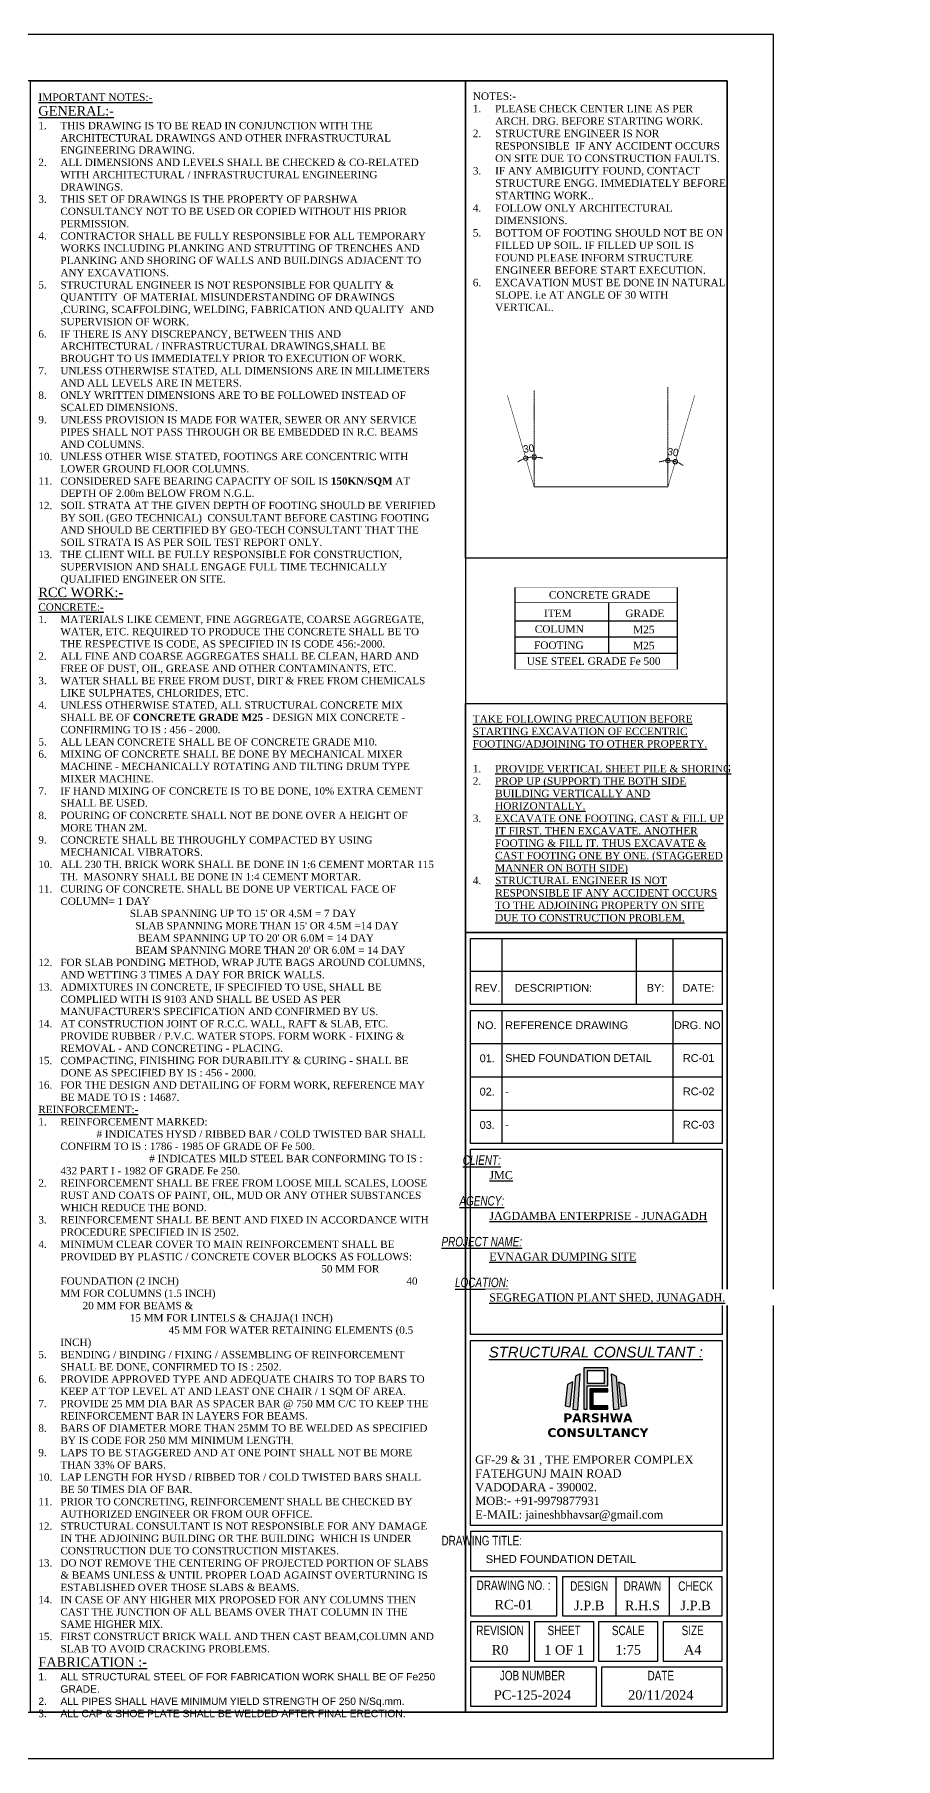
# Model space of a CAD drawing. Header units: millimetres. Extents: x 3470347 to 5996549, y -3470518 to 17149644.
# Drawn here: x 3907837 to 3949317, y 7286864 to 7369903 of the extents above; entities that cross this region are included whole.
import ezdxf

# ---------------------------------------------------------------- set-up
doc = ezdxf.new("R2010")
doc.units = ezdxf.units.MM
doc.header["$MEASUREMENT"] = 0
doc.header["$PDMODE"] = 35
doc.header["$PDSIZE"] = -5
for name, pattern in [('ACAD_ISO03W100', [30, 12, -18]), ('CENTER2', [1.125, 0.75, -0.125, 0.125, -0.125]), ('HIDDEN', [0.375, 0.25, -0.125])]:
    doc.linetypes.add(name, pattern=pattern)
doc.layers.get('0').update_dxf_attribs({"linetype": 'CONTINUOUS', "lineweight": 25})
doc.layers.get('DEFPOINTS').update_dxf_attribs({"linetype": 'CONTINUOUS', "lineweight": 25})
doc.layers.add('Grid', color=44, linetype='CONTINUOUS')
doc.layers.add('STR TEX', color=4, linetype='CONTINUOUS')
doc.layers.add('SHEET', color=7, linetype='CONTINUOUS', lineweight=15)
doc.styles.add('Aerial', font='times.ttf')
doc.styles.add('JAINIL', font='times.ttf')
doc.styles.get("Standard").update_dxf_attribs({"font": ''})
doc.styles.add('TEXT3', font='geniso.shx')
doc.styles.add('TEXT3 0.75NA', font='geniso.shx', dxfattribs={"width": 0.75})
doc.styles.get('Standard').set_extended_font_data('AR CENA')
doc.dimstyles.new('m-1', dxfattribs={"dimscale": 0, "dimtxt": 5, "dimasz": 3, "dimexe": 1.75, "dimexo": 1.75, "dimgap": 0.25, "dimtad": 1, "dimdec": 0, "dimzin": 3, "dimdsep": 46, "dimlunit": 4, "dimtxsty": 'Standard', "dimblk": 'ORIGIN', "dimcen": 3, "dimdle": 1.75, "dimclrd": 4, "dimclre": 7, "dimclrt": 7, "dimadec": 0, "dimazin": 0, "dimtfac": 1, "dimtdec": 0, "dimtofl": 0, "dimtmove": 2, "dimatfit": 3, "dimfxl": 1, "dimfrac": 1, "dimtolj": 1, "dimtzin": 0, "dimlwd": 5, "dimlwe": 5, "dimarcsym": 0})

# ---------------------------------------------------------------- blocks, each defined once
blk = doc.blocks.new('_Origin')
at = {"color": 0, "linetype": 'ByBlock', "lineweight": -2}
blk.add_line((0, 0), (-1, 0), dxfattribs=at)
blk.add_circle((0, 0), 0.5, dxfattribs=at)
blk = doc.blocks.new('*D528')
at = {"color": 4, "linetype": 'CENTER2', "lineweight": 5}
for start, end in [(114.7514, 123.2577), (90, 106.245), (72.9873, 81.4937)]:
    blk.add_arc((21.3, 0.1), 20.2, start, end, dxfattribs=at)
at = {"layer": 'DEFPOINTS', "color": 0}
for p in [(3.5, 61), (21.3, 65.4), (18.9, 20.2), (21.3, 0.1), (21.3, 0.1)]:
    blk.add_point(p, dxfattribs=at)
at = {"color": 4, "lineweight": 5, "xscale": 3, "yscale": 3, "zscale": 3}
for p, rotation in [((15.6, 19.5), 20.49819837398923), ((21.3, 20.3), 175.7468316595615)]:
    blk.add_blockref('_Origin', p, dxfattribs=dict(at, rotation=rotation))
at = {"color": 7, "lineweight": 0, "insert": (17.6, 26), "char_height": 5, "attachment_point": 5, "rotation": 8.1225}
blk.add_mtext('30', dxfattribs=at)
blk = doc.blocks.new('*D529')
at = {"color": 4, "linetype": 'CENTER2', "lineweight": 5}
for start, end in [(99.663, 109.3259), (73.755, 90), (54.4291, 64.092)]:
    blk.add_arc((111.5, 0.1), 17.8, start, end, dxfattribs=at)
at = {"layer": 'DEFPOINTS', "color": 0}
for p in [(111.5, 67.3), (129.3, 61), (113.5, 17.8), (111.5, 0.1), (111.5, 0.1)]:
    blk.add_point(p, dxfattribs=at)
at = {"color": 4, "lineweight": 5, "xscale": 3, "yscale": 3, "zscale": 3}
for p, rotation in [((111.5, 17.9), 4.831477968994831), ((116.5, 17.2), 158.9234919974293)]:
    blk.add_blockref('_Origin', p, dxfattribs=dict(at, rotation=rotation))
at = {"color": 7, "lineweight": 0, "insert": (114.9, 23.6), "char_height": 5, "attachment_point": 5, "rotation": 351.8775}
blk.add_mtext('30', dxfattribs=at)
blk = doc.blocks.new('Q')
at = {"linetype": 'Continuous', "ltscale": 0.5}
h = blk.add_hatch(color=152, dxfattribs=at)
h.dxf.hatch_style = 1
h.paths.add_polyline_path([(6.07, 15.37), (5.53, 10.52), (6.67, 10.29), (7.27, 16.02)])
h.paths.add_polyline_path([(18.9, 15.37), (19.44, 10.52), (18.3, 10.29), (17.7, 16.02)])
h = blk.add_hatch(color=10, dxfattribs=at)
h.dxf.hatch_style = 1
h.paths.add_polyline_path([(7.87, 17.31), (7.27, 9.83), (8.41, 9.62), (8.96, 17.82)])
h.paths.add_polyline_path([(17.1, 17.31), (17.7, 9.83), (16.56, 9.62), (16.01, 17.82)])
h = blk.add_hatch(color=152, dxfattribs=at)
h.dxf.hatch_style = 1
h.paths.add_polyline_path([(9.79, 19.18), (9.79, 9.76), (10.5, 9.76), (10.5, 15.05), (15.19, 15.05), (15.19, 19.18)])
h.paths.add_polyline_path([(10.5, 18.5), (10.5, 15.72), (14.45, 15.72), (14.45, 18.5)], flags=16)
h = blk.add_hatch(color=152, dxfattribs=at)
h.dxf.hatch_style = 1
h.paths.add_polyline_path([(11.15, 14.43), (11.15, 9.76), (15.19, 9.76), (15.19, 10.52), (11.87, 10.52), (11.87, 13.69), (15.19, 13.69), (15.19, 14.43)])
at = {"color": 152, "linetype": 'Continuous'}
for points in [[(6.07, 15.37), (5.53, 10.52), (6.67, 10.29), (7.27, 16.02), (6.07, 15.37)], [(9.79, 19.18), (9.79, 9.76), (10.5, 9.76), (10.5, 15.05), (15.19, 15.05), (15.19, 19.18), (9.79, 19.18)], [(10.5, 18.5), (10.5, 15.72), (14.45, 15.72), (14.45, 18.5), (10.5, 18.5)], [(18.9, 15.37), (19.44, 10.52), (18.3, 10.29), (17.7, 16.02), (18.9, 15.37)], [(11.15, 14.43), (11.15, 9.76), (15.19, 9.76), (15.19, 10.52), (11.87, 10.52), (11.87, 13.69), (15.19, 13.69), (15.19, 14.43), (11.15, 14.43)]]:
    blk.add_lwpolyline(points, dxfattribs=at)
at = {"color": 10, "linetype": 'Continuous'}
for points in [[(7.87, 17.31), (7.27, 9.83), (8.41, 9.62), (8.96, 17.82), (7.87, 17.31)], [(17.1, 17.31), (17.7, 9.83), (16.56, 9.62), (16.01, 17.82), (17.1, 17.31)]]:
    blk.add_lwpolyline(points, dxfattribs=at)
at = {"linetype": 'Continuous', "insert": (1.32, 8.82), "char_height": 2, "attachment_point": 1}
blk.add_mtext_dynamic_manual_height_columns('\\pxqc;{\\fVerdana|b1|i0|c0|p34;\\C152;PARSHWA\\PCONSULTANCY }', width=23.282, gutter_width=1, heights=[6.3], dxfattribs=at)
blk = doc.blocks.new('Z$W@#24862')
at = {"linetype": 'HIDDEN', "lineweight": 0, "ltscale": 0.5}
for p, q in [((21.3, 65.4), (21.3, 0.1)), ((111.5, 0.1), (111.5, 67.3))]:
    blk.add_line(p, q, dxfattribs=at)
at = {"linetype": 'Continuous', "lineweight": 0}
blk.add_line((21.3, 0.1), (111.5, 0.1), dxfattribs=at)
for points in [[(21.3, 0.1, 0.338, 0.338, 0), (3.2, 62, 0.338, 0.338, 0)], [(111.5, 0.1, 0.338, 0.338, 0), (129.6, 62, 0.338, 0.338, 0)]]:
    blk.add_lwpolyline(points, format="xyseb", dxfattribs=at)
at = {"linetype": 'CENTER2', "lineweight": 0}
for base, line1, line2, picture, middle in [((18.9, 20.2), ((21.3, 0.1), (3.5, 61)), ((21.3, 65.4), (21.3, 0.1)), '*D528', (17.6, 26)), ((113.5, 17.8), ((111.5, 0.1), (111.5, 67.3)), ((111.5, 0.1), (129.3, 61)), '*D529', (114.9, 23.6))]:
    dim = blk.add_angular_dim_2l(base=base, line1=line1, line2=line2, text='30', dimstyle='m-1', override={"dimscale": 1, "dimfrac": 0}, dxfattribs=at)
    dim.commit()
    dim.dimension.update_dxf_attribs({"geometry": picture, "text_midpoint": middle})

msp = doc.modelspace()

# ---------------------------------------------------------------- linework, layer by layer
at = {"lineweight": 25}
for p, q in [((3930350.54, 7326365.46, 0), (3930350.54, 7323178.41, 0)), ((3936822.93, 7326365.46, 0), (3936822.93, 7323178.41, 0)), ((3938593.09, 7326365.46, 0), (3938593.09, 7323178.41, 0)), ((3928843.6, 7324783.86, 0), (3940967.9, 7324783.86, 0)), ((3930350.54, 7322891.77, 0), (3930350.54, 7316493.81, 0)), ((3938593.09, 7322891.77, 0), (3938593.09, 7316493.81, 0)), ((3928843.6, 7321310.18, 0), (3940967.9, 7321310.18, 0)), ((3928843.6, 7319704.72, 0), (3940967.9, 7319704.72, 0)), ((3928843.6, 7318099.27, 0), (3940967.9, 7318099.27, 0)), ((3935842.93, 7295621.28, 0), (3935842.93, 7293732.97, 0)), ((3938405.41, 7295621.28, 0), (3938405.41, 7293732.97, 0))]:
    msp.add_line(p, q, dxfattribs=at)
at = {"color": 192, "lineweight": 25, "elevation": 0}
msp.add_lwpolyline([(3826002.11, 7286863.65), (3943443.92, 7286863.65), (3943443.92, 7369903.4), (3826002.11, 7369903.4)], close=True, dxfattribs=at)
at = {"lineweight": 25, "elevation": 0}
for points in [[(3928604.57, 7289096.44), (3907648.89, 7289096.44), (3907648.89, 7367670.6), (3928604.57, 7367670.6)], [(3941206.93, 7344678.49), (3928604.57, 7344678.49), (3928604.57, 7367670.6), (3941206.93, 7367670.6)], [(3928604.57, 7337674.57), (3941206.93, 7337674.57), (3941206.93, 7344678.49), (3928604.57, 7344678.49)], [(3941206.93, 7326652.1), (3928604.57, 7326652.1), (3928604.57, 7337674.57), (3941206.93, 7337674.57)], [(3928604.57, 7326652.1), (3941206.93, 7326652.1), (3941206.93, 7289096.44), (3928604.57, 7289096.44)], [(3928843.6, 7326365.46), (3940967.9, 7326365.46), (3940967.9, 7323178.41), (3928843.6, 7323178.41)], [(3928843.6, 7322891.77), (3940967.9, 7322891.77), (3940967.9, 7316493.81), (3928843.6, 7316493.81)], [(3940967.9, 7307288.34), (3928843.6, 7307288.34), (3928843.6, 7316207.17), (3940967.9, 7316207.17)], [(3940967.9, 7298082.87), (3928843.6, 7298082.87), (3928843.6, 7307001.7), (3940967.9, 7307001.7)], [(3928843.6, 7295907.92), (3940967.9, 7295907.92), (3940967.9, 7297796.23), (3928843.6, 7297796.23)], [(3928843.6, 7293732.97), (3932993.8, 7293732.97), (3932993.8, 7295621.28), (3928843.6, 7295621.28)], [(3933280.44, 7293732.97), (3940967.9, 7293732.97), (3940967.9, 7295621.28), (3933280.44, 7295621.28)], [(3928843.6, 7291558.03), (3931690.26, 7291558.03), (3931690.26, 7293446.33), (3928843.6, 7293446.33)], [(3931929.29, 7291558.03), (3934775.95, 7291558.03), (3934775.95, 7293446.33), (3931929.29, 7293446.33)], [(3935014.98, 7291558.03), (3937861.64, 7291558.03), (3937861.64, 7293446.33), (3935014.98, 7293446.33)], [(3938121.24, 7291558.03), (3940967.9, 7291558.03), (3940967.9, 7293446.33), (3938121.24, 7293446.33)], [(3928843.6, 7289383.08), (3934905.75, 7289383.08), (3934905.75, 7291271.39), (3928843.6, 7291271.39)], [(3935144.78, 7289383.08), (3940967.9, 7289383.08), (3940967.9, 7291271.39), (3935144.78, 7291271.39)]]:
    msp.add_lwpolyline(points, close=True, dxfattribs=at)
at = {"layer": 'Grid', "color": 7, "linetype": 'Continuous', "lineweight": 25}
for p, q in [((3930996.49, 7339336.62, 0), (3930996.27, 7343261.92, 0)), ((3938815.22, 7339336.67, 0), (3938815.23, 7343261.92, 0)), ((3935510.94, 7340109.63, 0), (3935510.95, 7342535.59, 0))]:
    msp.add_line(p, q, dxfattribs=at)
at = {"layer": 'Grid', "color": 8, "linetype": 'Continuous', "lineweight": 25}
for p, q in [((3930996.49, 7341655.55, 0), (3938815.06, 7341655.6, 0)), ((3930996.49, 7340882.58, 0), (3938815.06, 7340882.62, 0)), ((3930996.49, 7340109.6, 0), (3938815.22, 7340109.65, 0)), ((3930996.49, 7340109.6, 0), (3938815.06, 7340109.65, 0)), ((3930996.49, 7340109.6, 0), (3938815.22, 7340109.65, 0))]:
    msp.add_line(p, q, dxfattribs=at)
at = {"layer": 'Grid', "color": 7, "linetype": 'Continuous', "lineweight": 25, "elevation": 0}
for points in [[(3930996.27, 7343261.92, 22.26, 22.26, 0), (3938815.23, 7343261.92, 0, 0, 0)], [(3930996.27, 7342535.54, 22.26, 22.26, 0), (3938815.23, 7342535.54, 0, 0, 0)], [(3930996.48, 7339336.62, 22.26, 22.26, 0), (3938815.22, 7339336.67, 0, 0, 0)]]:
    msp.add_lwpolyline(points, format="xyseb", dxfattribs=at)
at = {"layer": 'SHEET', "color": 220, "lineweight": 25, "elevation": 0}
msp.add_lwpolyline([(3828239.09, 7289096.44), (3941206.93, 7289096.44), (3941206.93, 7367670.6), (3828239.09, 7367670.6)], close=True, dxfattribs=at)

# ---------------------------------------------------------------- block references
at = {"linetype": 'ACAD_ISO03W100', "lineweight": 25, "xscale": 71.43173072042302, "yscale": 71.43173072042302, "zscale": 71.43173072042302}
msp.add_blockref('Z$W@#24862', (3930387.94, 7348101.38, 0), dxfattribs=at)
at = {"lineweight": 25, "xscale": 212.5389220892326, "yscale": 212.5389220892326, "zscale": 212.5389220892326}
msp.add_blockref('Q', (3932225.44, 7301608.42, 0), dxfattribs=at)

# ---------------------------------------------------------------- texts
at = {"lineweight": 25, "attachment_point": 2}
for s, insert, char_height, style in [('\\pxql;{\\farial|b0|i1|c0|p0;\\L\\C1;CLIENT:}', (3929385.4, 7315913.64, 0), 456.7586, 'TEXT3 0.75NA'), ('\\pxql;{\\farial|b0|i1|c0|p0;\\L\\C1;AGENCY:}', (3929385.4, 7313950.55, 0), 456.7586, 'TEXT3 0.75NA'), ('\\pxql;{\\farial|b0|i1|c0|p0;\\L\\C1;PROJECT NAME:}', (3929385.4, 7311987.46, 0), 456.7586, 'TEXT3 0.75NA'), ('\\pxql;{\\farial|b0|i1|c0|p0;\\L\\C1;LOCATION:}', (3929385.4, 7310024.36, 0), 456.7586, 'TEXT3 0.75NA'), ('\\pxqc;{\\farial|b0|i1|c0|p0;\\L\\W1;\\C1;STRUCTURAL CONSULTANT : }', (3934879.05, 7306694.75, 0), 515.1207, 'TEXT3 0.75NA'), ('\\pxql;{\\farial|b0|i0|c0|p0;\\C1;DRAWING TITLE:}', (3929385.4, 7297589.58, 0), 456.7586, 'TEXT3 0.75NA'), ('\\pxqc;{\\farial|b0|i0|c0|p0;\\C1;DRAWING NO. :}', (3930918.7, 7295437.85, 0), 456.7586, 'TEXT3 0.75NA'), ('\\pxqc;{\\farial|b0|i0|c0|p0;\\C1;DESIGN}', (3934561.68, 7295398.25, 0), 456.7586, 'TEXT3 0.75NA'), ('\\pxqc;{\\farial|b0|i0|c0|p0;\\C1;DRAWN}', (3937124.17, 7295398.25, 0), 456.7586, 'TEXT3 0.75NA'), ('\\pxqc;{\\farial|b0|i0|c0|p0;\\C1;CHECK}', (3939686.66, 7295398.25, 0), 456.7586, 'TEXT3 0.75NA'), ('\\pxqc;{\\C22;RC-01}', (3930918.7, 7294504.7, 0), 456.7586, 'JAINIL'), ('\\pxqc;{\\C22;J.P.B}', (3934561.68, 7294465.1, 0), 456.7586, 'JAINIL'), ('\\pxqc;{\\C22;R.H.S}', (3937124.17, 7294465.1, 0), 456.7586, 'JAINIL'), ('\\pxqc;{\\C22;J.P.B}', (3939686.66, 7294465.1, 0), 456.7586, 'JAINIL'), ('\\pxqc;{\\farial|b0|i0|c0|p0;\\C1;REVISION}', (3930266.93, 7293262.9, 0), 456.7586, 'TEXT3 0.75NA'), ('\\pxqc;{\\farial|b0|i0|c0|p0;\\C1;SHEET}', (3933352.62, 7293262.9, 0), 456.7586, 'TEXT3 0.75NA'), ('\\pxqc;{\\farial|b0|i0|c0|p0;\\C1;SCALE}', (3936438.31, 7293262.9, 0), 456.7586, 'TEXT3 0.75NA'), ('\\pxqc;{\\farial|b0|i0|c0|p0;\\C1;SIZE}', (3939544.57, 7293262.9, 0), 456.7586, 'TEXT3 0.75NA'), ('\\pxqc;{\\C22;R0}', (3930266.93, 7292329.75, 0), 456.7586, 'JAINIL'), ('\\pxqc;{\\C22;1 OF 1}', (3933352.62, 7292329.75, 0), 456.7586, 'JAINIL'), ('\\pxqc;{\\C22;1:75}', (3936438.31, 7292329.75, 0), 456.7586, 'JAINIL'), ('\\pxqc;{\\C22;A4}', (3939544.57, 7292329.75, 0), 456.7586, 'JAINIL'), ('\\pxqc;{\\farial|b0|i0|c0|p0;\\C1;JOB NUMBER}', (3931826.25, 7291087.96, 0), 456.7586, 'TEXT3 0.75NA'), ('\\pxqc;{\\farial|b0|i0|c0|p0;\\C1;DATE}', (3938007.91, 7291087.96, 0), 456.7586, 'TEXT3 0.75NA'), ('\\pxqc;{\\C22;PC-125-2024}', (3931826.25, 7290154.81, 0), 456.7586, 'JAINIL'), ('\\pxqc;{\\C22;20/11/2024}', (3938007.91, 7290154.81, 0), 456.7586, 'JAINIL')]:
    msp.add_mtext(s, dxfattribs=dict(at, insert=insert, char_height=char_height, style=style))
at = {"lineweight": 25, "attachment_point": 1, "style": 'TEXT3'}
for s, insert, char_height, width in [('{\\ftimes new roman|b0|i0|c0|p0;\\LJMC}', (3929749.96, 7315157.29, 0), 385.4799, 105337.0333), ('{\\ftimes new roman|b0|i0|c0|p0;\\LJAGDAMBA ENTERPRISE - JUNAGADH}', (3929749.96, 7313194.19, 0), 385.4799, 105337.0333), ('{\\ftimes new roman|b0|i0|c0|p0;\\LEVNAGAR DUMPING SITE}', (3929744.73, 7311230.85, 0), 385.4799, 105337.0333), ('{\\ftimes new roman|b0|i0|c0|p0;GF-29 & 31 , THE EMPORER COMPLEX\\PFATEHGUNJ MAIN ROAD\\PVADODARA - 390002.\\PMOB:- +91-9979877931\\PE-MAIL: jaineshbhavsar@gmail.com}', (3929068.5, 7301455.25, 0), 396.0396, 108222.5991), ('\\pxql;{\\farial|b0|i0|c0|p0;\\C22;SHED FOUNDATION DETAIL}', (3929575.39, 7296664.29, 0), 385.4799, 105337.0333)]:
    msp.add_mtext(s, dxfattribs=dict(at, insert=insert, char_height=char_height, width=width))
at = {"layer": 'Grid', "color": 4, "linetype": 'Continuous', "lineweight": 25, "style": 'JAINIL'}
for s, height, p in [('CONCRETE GRADE', 360.7225, (3932619.94, 7342734.13, 0)), ('ITEM', 360.723, (3932384.34, 7341841.26, 0)), ('GRADE', 360.723, (3936301.28, 7341841.26, 0)), ('USE STEEL GRADE Fe 500', 360.7225, (3931547.5, 7339541.23, 0))]:
    msp.add_text(s, height=height, dxfattribs=at).set_placement(p)
at = {"layer": 'Grid', "color": 7, "linetype": 'Continuous', "lineweight": 25, "style": 'JAINIL'}
for s, p in [('COLUMN', (3931937.26, 7341087.38, 0)), ('M25', (3936679.13, 7341062.78, 0)), ('FOOTING', (3931900.69, 7340308.11, 0)), ('M25', (3936679.13, 7340289.8, 0))]:
    msp.add_text(s, height=360.723, dxfattribs=at).set_placement(p)
at = {"layer": 'Grid', "color": 7, "lineweight": 25, "attachment_point": 1, "style": 'Aerial'}
for s, width, gutter_width, heights, insert, char_height in [("{\\H1.035928x;\\L\\C71;IMPORTANT NOTES:-\\P\\H1.245572x;\\C4;GENERAL:-}\\P\\pxi-3,l3,t3;1.^ITHIS DRAWING IS TO BE READ IN CONJUNCTION WITH THE ARCHITECTURAL DRAWINGS AND OTHER INFRASTRUCTURAL ENGINEERING DRAWING.\\P2.^IALL DIMENSIONS AND LEVELS SHALL BE CHECKED & CO-RELATED WITH ARCHITECTURAL / INFRASTRUCTURAL ENGINEERING DRAWINGS.\\P3.^I{\\C0;THIS SET OF DRAWINGS IS THE PROPERTY OF PARSHWA CONSULTANCY NOT TO BE USED OR COPIED WITHOUT HIS PRIOR PERMISSION.\\P4.^ICONTRACTOR SHALL BE FULLY RESPONSIBLE FOR ALL TEMPORARY WORKS INCLUDING PLANKING AND STRUTTING OF TRENCHES AND PLANKING AND SHORING OF WALLS AND BUILDINGS ADJACENT TO ANY EXCAVATIONS.\\P5.^ISTRUCTURAL ENGINEER IS NOT RESPONSIBLE FOR QUALITY & QUANTITY  OF MATERIAL MISUNDERSTANDING OF DRAWINGS ,CURING, SCAFFOLDING, WELDING, FABRICATION AND QUALITY  AND SUPERVISION OF WORK.}\\P6.^IIF THERE IS ANY DISCREPANCY, BETWEEN THIS AND ARCHITECTURAL / INFRASTRUCTURAL DRAWINGS,SHALL BE BROUGHT TO US IMMEDIATELY PRIOR TO \\A1;EXECUTION OF WORK.\\P7.^IUNLESS OTHERWISE STATED, ALL DIMENSIONS ARE IN MILLIMETERS AND ALL LEVELS ARE IN METERS.\\P8.^IONLY WRITTEN DIMENSIONS ARE TO BE FOLLOWED INSTEAD OF SCALED DIMENSIONS.\\P9.^IUNLESS PROVISION IS MADE FOR WATER, SEWER OR ANY SERVICE PIPES SHALL NOT PASS THROUGH OR BE EMBEDDED IN R.C. BEAMS AND COLUMNS.\\P10.^IUNLESS OTHER WISE STATED, FOOTINGS ARE CONCENTRIC WITH LOWER GROUND FLOOR COLUMNS.\\P11.^ICONSIDERED SAFE BEARING CAPACITY OF SOIL IS \\fTimes New Roman|b1|i0|c0|p18;\\C22;150KN/SQM\\fTimes New Roman|b0|i0|c0|p18;\\C7; AT DEPTH OF 2.00m BELOW FROM N.G.L. \\P12.^ISOIL STRATA AT THE GIVEN DEPTH OF FOOTING SHOULD BE VERIFIED BY SOIL (GEO TECHNICAL)  CONSULTANT BEFORE CASTING FOOTING AND SHOULD BE CERTIFIED BY GEO-TECH CONSULTANT THAT THE SOIL STRATA IS AS PER SOIL TEST REPORT ONLY.\\P13.^I\\C0;THE CLIENT WILL BE FULLY RESPONSIBLE FOR CONSTRUCTION, SUPERVISION AND SHALL ENGAGE FULL TIME TECHNICALLY QUALIFIED ENGINEER ON SITE.\\P\\pi0,l0,t0;\\H1.290323x;\\L\\C4;RCC WORK:-\\P\\H0.775x;CONCRETE:-\\P\\pi-3,l3,t3;\\l\\C7;1.^IMATERIALS LIKE CEMENT, FINE AGGREGATE, COARSE AGGREGATE, WATER, ETC. REQUIRED TO PRODUCE THE CONCRETE SHALL BE TO THE RESPECTIVE IS CODE, AS SPECIFIED IN IS CODE 456:-2000.\\P2.^IALL FINE AND COARSE AGGREGATES SHALL BE CLEAN, HARD AND FREE OF DUST, OIL, GREASE AND OTHER CONTAMINANTS, ETC.\\P3.^IWATER SHALL BE FREE FROM DUST, DIRT & FREE FROM CHEMICALS LIKE SULPHATES, CHLORIDES, ETC.\\P4.^IUNLESS OTHERWISE STATED, ALL STRUCTURAL CONCRETE MIX SHALL BE OF \\fTimes New Roman|b1|i0|c0|p18;\\C22;CONCRETE GRADE M25\\fTimes New Roman|b0|i0|c0|p18;\\C7; - DESIGN MIX CONCRETE - CONFIRMING TO IS : 456 - 2000.\\P5.^IALL LEAN CONCRETE SHALL BE OF CONCRETE GRADE M10.\\P6.^IMIXING OF CONCRETE SHALL BE DONE BY MECHANICAL MIXER MACHINE - MECHANICALLY ROTATING AND TILTING DRUM TYPE MIXER MACHINE.\\P7.^IIF HAND MIXING OF CONCRETE IS TO BE DONE, 10% EXTRA CEMENT SHALL BE USED.\\P8.^IPOURING OF CONCRETE SHALL NOT BE DONE OVER A HEIGHT OF MORE THAN 2M.\\P9.^ICONCRETE SHALL BE THROUGHLY COMPACTED BY USING MECHANICAL VIBRATORS.\\P\\C0;10.^IALL 230 TH. BRICK WORK SHALL BE DONE IN 1:6 CEMENT MORTAR 115 TH.  MASONRY SHALL BE DONE IN 1:4 CEMENT MORTAR.\\P11.^ICURING OF CONCRETE. SHALL BE DONE UP VERTICAL FACE OF COLUMN= 1 DAY                                                                                                                                 SLAB SPANNING UP TO 15' OR 4.5M = 7 DAY                                                        SLAB SPANNING MORE THAN 15' OR 4.5M =14 DAY                                          BEAM SPANNING UP TO 20' OR 6.0M = 14 DAY                                                  BEAM SPANNING MORE THAN 20' OR 6.0M = 14 DAY\\P12.^IFOR SLAB PONDING METHOD, WRAP JUTE BAGS AROUND COLUMNS, AND WETTING 3 TIMES A DAY FOR BRICK WALLS.\\P\\C7;13.^IADMIXTURES IN CONCRETE, IF SPECIFIED TO USE, SHALL BE COMPLIED WITH IS 9103 AND SHALL BE USED AS PER MANUFACTURER'S SPECIFICATION AND CONFIRMED BY US.\\P14.^IAT CONSTRUCTION JOINT OF R.C.C. WALL, RAFT & SLAB, ETC. PROVIDE RUBBER / P.V.C. WATER STOPS. FORM WORK - FIXING & REMOVAL - AND CONCRETING - PLACING.\\P15.^ICOMPACTING, FINISHING FOR DURABILITY & CURING - SHALL BE DONE AS SPECIFIED BY IS : 456 - 2000.\\P16.^IFOR THE DESIGN AND DETAILING OF FORM WORK, REFERENCE MAY BE MADE TO IS : 14687.\\P\\pi0,l0,t0;\\L\\C4;REINFORCEMENT:-\\P\\pi-3,l3,t3;\\l\\C7;1.^IREINFORCEMENT MARKED:                                                                                                # INDICATES HYSD / RIBBED BAR / COLD TWISTED BAR SHALL CONFIRM TO IS : 1786 - 1985 OF GRADE OF Fe 500.                                                                            # INDICATES MILD STEEL BAR CONFORMING TO IS : 432 PART I - 1982 OF GRADE Fe 250.\\P2.^IREINFORCEMENT SHALL BE FREE FROM LOOSE MILL SCALES, LOOSE RUST AND COATS OF PAINT, OIL, MUD OR ANY OTHER SUBSTANCES WHICH REDUCE THE BOND.\\P3.^I\\C0;REINFORCEMENT SHALL BE BENT AND FIXED IN ACCORDANCE WITH PROCEDURE SPECIFIED IN IS 2502.\\P\\C7;4.^IMINIMUM CLEAR COVER TO MAIN REINFORCEMENT SHALL BE PROVIDED BY PLASTIC / CONCRETE COVER BLOCKS AS FOLLOWS:                                                                                                       \\C0;50 MM FOR FOUNDATION (2 INCH)                                                                                  40 MM FOR COLUMNS (1.5 INCH)                                                                                        20 MM FOR BEAMS &                                                                                                                 15 MM FOR LINTELS & CHAJJA(1 INCH)                                                                             45 MM FOR WATER RETAINING ELEMENTS (0.5 INCH)\\P\\C7;5.^IBENDING / BINDING / FIXING / ASSEMBLING OF REINFORCEMENT SHALL BE DONE, CONFIRMED TO IS : 2502.\\P6.^IPROVIDE APPROVED TYPE AND ADEQUATE CHAIRS TO TOP BARS TO KEEP AT TOP LEVEL AT AND LEAST ONE CHAIR / 1 SQM OF AREA.\\P7.^IPROVIDE 25 MM DIA BAR AS SPACER BAR @ 750 MM C/C TO KEEP THE REINFORCEMENT BAR IN LAYERS FOR BEAMS.\\P8.^IBARS OF DIAMETER MORE THAN 25MM TO BE WELDED AS SPECIFIED BY IS CODE FOR 250 MM MINIMUM LENGTH.\\P9.^ILAPS TO BE STAGGERED AND AT ONE POINT SHALL NOT BE MORE THAN 33% OF BARS.\\P10.^ILAP LENGTH FOR HYSD / RIBBED TOR / COLD TWISTED BARS SHALL BE 50 TIMES DIA OF BAR.\\P11.^IPRIOR TO CONCRETING, REINFORCEMENT SHALL BE CHECKED BY AUTHORIZED ENGINEER OR FROM OUR OFFICE.\\P12.^ISTRUCTURAL CONSULTANT IS NOT RESPONSIBLE FOR ANY DAMAGE IN THE ADJOINING BUILDING OR THE BUILDING  WHICH IS UNDER CONSTRUCTION DUE TO CONSTRUCTION MISTAKES.\\P13.^IDO NOT REMOVE THE CENTERING OF PROJECTED PORTION OF SLABS & BEAMS UNLESS & UNTIL PROPER LOAD AGAINST OVERTURNING IS ESTABLISHED OVER THOSE SLABS & BEAMS.\\P14.^IIN CASE OF ANY HIGHER MIX PROPOSED FOR ANY COLUMNS THEN CAST THE JUNCTION OF ALL BEAMS OVER THAT COLUMN IN THE SAME HIGHER MIX.\\P15.^IFIRST CONSTRUCT BRICK WALL AND THEN CAST BEAM,COLUMN AND SLAB TO AVOID CRACKING PROBLEMS.\\P\\pi0,l0,t0;\\H1.290323x;\\L\\C4;FABRICATION :-\\P\\pi-3,l3,t3;\\fArial|b0|i0|c0|p34;\\H0.775x;\\l\\C7;1.^IALL STRUCTURAL STEEL OF FOR FABRICATION WORK SHALL BE OF Fe250 GRADE.\\P2.^IALL PIPES SHALL HAVE MINIMUM YIELD STRENGTH OF 250 N/Sq.mm.\\P\\fTimes New Roman|b0|i0|c0|p18;3.^I\\fArial|b0|i0|c0|p34;ALL CAP & SHOE PLATE SHALL BE WELDED AFTER FINAL ERECTION.", 19109.023, 607.03, [80201.94], (3908024.89, 7367065.59, 0), 354.07185), ('{\\C71;NOTES:-}\\P\\pxi-3,l3,t3;1.^IPLEASE CHECK CENTER LINE AS PER ARCH. DRG. BEFORE STARTING WORK.\\P2.^ISTRUCTURE ENGINEER IS NOR RESPONSIBLE  IF ANY ACCIDENT OCCURS ON SITE DUE TO CONSTRUCTION FAULTS.\\P3.^IIF ANY AMBIGUITY FOUND, CONTACT STRUCTURE ENGG. IMMEDIATELY BEFORE STARTING WORK..\\P4.^IFOLLOW ONLY ARCHITECTURAL DIMENSIONS.\\P5.^IBOTTOM OF FOOTING SHOULD NOT BE ON FILLED UP SOIL. IF FILLED UP SOIL IS FOUND PLEASE INFORM STRUCTURE ENGINEER BEFORE START EXECUTION.\\P6.^IEXCAVATION MUST BE DONE IN NATURAL SLOPE. i.e AT ANGLE OF 30 WITH VERTICAL.', 12223.7403, 561.08, [14133.17], (3928952.11, 7367111.38, 0), 358.94295)]:
    msp.add_mtext_dynamic_manual_height_columns(s, width=width, gutter_width=gutter_width, heights=heights, dxfattribs=dict(at, insert=insert, char_height=char_height))
at = {"layer": 'Grid', "color": 7, "lineweight": 25, "insert": (3928952.11, 7337115.34, 0), "char_height": 358.94295, "width": 12223.7403, "attachment_point": 1, "style": 'Aerial'}
msp.add_mtext('{\\L\\C71;TAKE FOLLOWING PRECAUTION BEFORE\\PSTARTING EXCAVATION OF ECCENTRIC FOOTING/ADJOINING TO OTHER PROPERTY.}\\P\\P\\pxi-3,l3,t3;1.^I{\\LPROVIDE VERTICAL SHEET PILE & SHORING}\\P2.^I{\\LPROP UP (SUPPORT) THE BOTH SIDE BUILDING VERTICALLY AND HORIZONTALLY.}\\P3.^I{\\LEXCAVATE ONE FOOTING. CAST & FILL UP IT FIRST. THEN EXCAVATE. ANOTHER FOOTING & FILL IT. THUS EXCAVATE & CAST FOOTING ONE BY ONE. (STAGGERED MANNER ON BOTH SIDE)}\\P4.^I{\\LSTRUCTURAL ENGINEER IS NOT RESPONSIBLE IF ANY ACCIDENT OCCURS TO THE ADJOINING PROPERTY ON SITE DUE TO CONSTRUCTION PROBLEM. }', dxfattribs=at)
at = {"layer": 'STR TEX', "color": 6, "lineweight": 25, "char_height": 375.8943, "attachment_point": 4, "style": 'JAINIL'}
for s, insert in [('\\pxql;{\\farial|b0|i0|c0|p0;\\C31;REV.}', (3929047.84, 7323982.82, 0)), ('\\pxql;{\\farial|b0|i0|c0|p0;\\C31;DESCRIPTION:}', (3930968.3, 7323982.82, 0)), ('\\pxql;{\\farial|b0|i0|c0|p0;\\C31;BY:}', (3937333.04, 7323982.82, 0)), ('\\pxql;{\\farial|b0|i0|c0|p0;\\C31;DATE:}', (3939048.72, 7323982.82, 0)), ('\\pxql;{\\farial|b0|i0|c0|p0;\\C31;NO.}', (3929161.7, 7322181.28, 0)), ('\\pxql;{\\farial|b0|i0|c0|p0;\\C31;REFERENCE DRAWING}', (3930512.85, 7322181.28, 0)), ('\\pxql;{\\farial|b0|i0|c0|p0;\\C31;DRG. NO.}', (3938643.4, 7322181.28, 0)), ('\\pxql;{\\farial|b0|i0|c0|p0;\\C22;SHED FOUNDATION DETAIL}', (3930512.85, 7320599.68, 0)), ('\\pxql;{\\farial|b0|i0|c0|p0;\\C22;RC-01}', (3939073.54, 7320599.68, 0)), ('\\pxql;{\\farial|b0|i0|c0|p0;\\C22;01.}', (3929282.66, 7320587.75, 0)), ('\\pxql;{\\farial|b0|i0|c0|p0;\\C22;02.}', (3929282.66, 7318982.3, 0)), ('\\pxql;{\\farial|b0|i0|c0|p0;\\C22;RC-02}', (3939073.54, 7318994.23, 0)), ('\\pxql;{\\farial|b0|i0|c0|p0;\\C22;-}', (3930512.85, 7318994.23, 0)), ('\\pxql;{\\farial|b0|i0|c0|p0;\\C22;03.}', (3929282.66, 7317376.84, 0)), ('\\pxql;{\\farial|b0|i0|c0|p0;\\C22;RC-03}', (3939073.54, 7317388.77, 0)), ('\\pxql;{\\farial|b0|i0|c0|p0;\\C22;-}', (3930512.85, 7317388.77, 0))]:
    msp.add_mtext(s, dxfattribs=dict(at, insert=insert))

# ---------------------------------------------------------------- next in the draw order: texts
at = {"lineweight": 25, "insert": (3929744.18, 7309262.22, 0), "char_height": 385.4799, "width": 105337.0333, "attachment_point": 1, "style": 'TEXT3', "bg_fill": 2}
msp.add_mtext('{\\ftimes new roman|b0|i0|c0|p0;\\LSEGREGATION PLANT SHED, JUNAGADH.}', dxfattribs=at)

doc.saveas('drawing.dxf')
